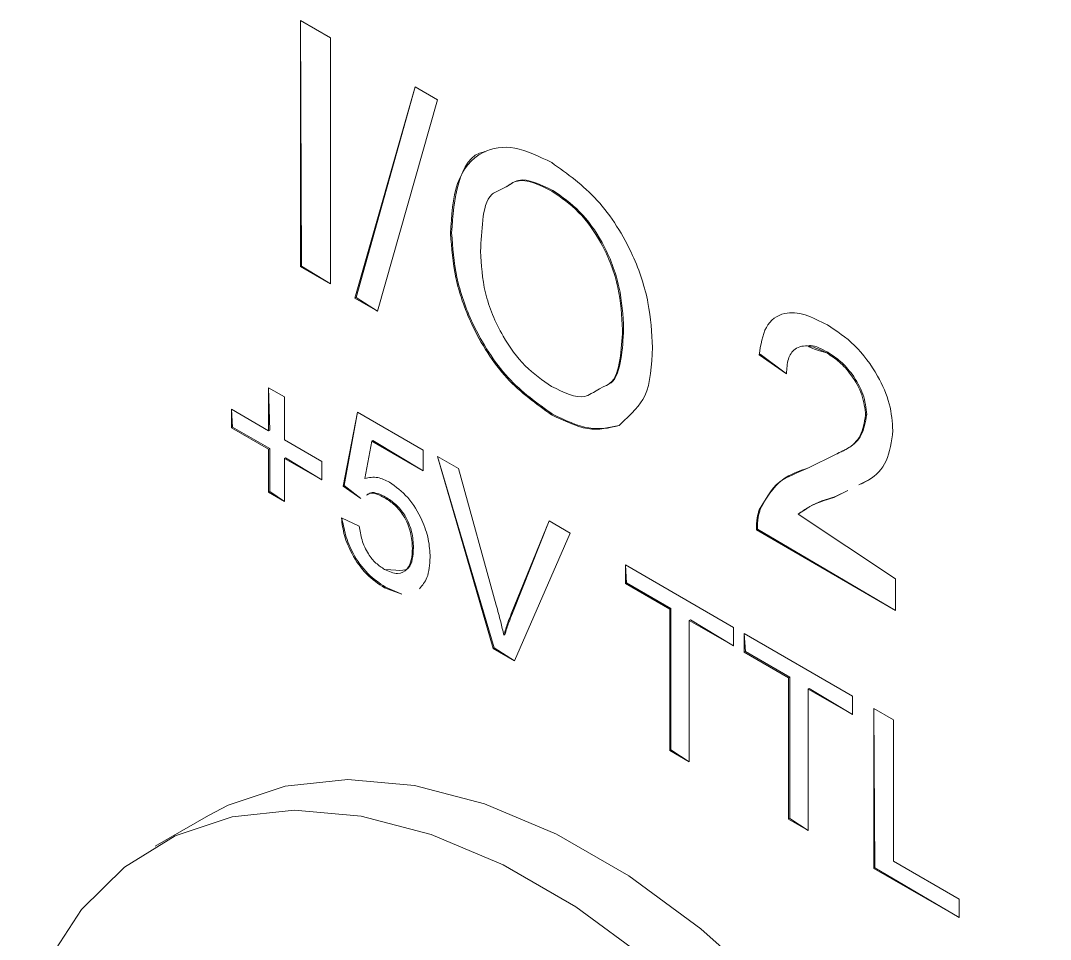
# Model space of a CAD drawing. Header units: millimetres. Extents: x 2 to 278, y 1 to 215.
# Drawn here: x 245.631 to 249.05, y 174 to 177.049 of the extents above; entities that cross this region are included whole.
import ezdxf

# ---------------------------------------------------------------- set-up
doc = ezdxf.new("R2010")
doc.units = ezdxf.units.MM

msp = doc.modelspace()

# ---------------------------------------------------------------- linework, layer by layer
at = {"color": 7, "linetype": 'Continuous', "lineweight": 18}
for p, q in [((246.5601, 177.0492), (246.6598, 176.9917)), ((246.5601, 176.2327), (246.5601, 177.0492)), ((246.5636, 176.2347), (246.5601, 177.0492)), ((246.6598, 176.9917), (246.6598, 176.1751)), ((246.7414, 176.128), (246.9409, 176.8294)), ((246.745, 176.1301), (246.9409, 176.8294)), ((246.9409, 176.8294), (247.0158, 176.7862)), ((247.0158, 176.7862), (246.8164, 176.0848)), ((247.3987, 176.4855), (247.3951, 176.4834)), ((247.0623, 176.3444), (247.0587, 176.3423)), ((246.5636, 176.2347), (246.5601, 176.2327)), ((246.6598, 176.1751), (246.5601, 176.2327)), ((246.6598, 176.1751), (246.5636, 176.2347)), ((246.745, 176.1301), (246.7414, 176.128)), ((246.8164, 176.0848), (246.7414, 176.128)), ((246.8164, 176.0848), (246.745, 176.1301)), ((247.6334, 176.025), (247.6298, 176.0229)), ((248.0866, 175.9418), (248.0831, 175.9397)), ((248.1738, 175.8769), (248.0831, 175.9397)), ((248.1738, 175.8769), (248.0866, 175.9418)), ((248.0866, 175.9418), (248.0866, 175.9418)), ((248.3113, 175.9482), (248.3078, 175.9461)), ((246.4547, 175.8308), (246.5078, 175.8002)), ((246.4547, 175.6879), (246.4547, 175.8308)), ((246.4583, 175.69), (246.4547, 175.8308)), ((246.5078, 175.8002), (246.5078, 175.6573)), ((246.331, 175.7594), (246.4547, 175.6879)), ((246.331, 175.6981), (246.331, 175.7594)), ((246.3345, 175.7002), (246.331, 175.7594)), ((246.7022, 175.5042), (246.7494, 175.7492)), ((246.7058, 175.5063), (246.7494, 175.7492)), ((246.7494, 175.7492), (246.9674, 175.6233)), ((247.3977, 175.7428), (247.3941, 175.7408)), ((248.4402, 175.7416), (248.4367, 175.7395)), ((246.3345, 175.7002), (246.331, 175.6981)), ((246.4547, 175.6267), (246.331, 175.6981)), ((246.4583, 175.6287), (246.3345, 175.7002)), ((246.4583, 175.69), (246.4547, 175.6879)), ((246.4583, 175.6287), (246.4547, 175.6267)), ((246.4583, 175.4858), (246.4583, 175.6287)), ((246.5078, 175.6573), (246.6315, 175.5859)), ((246.7975, 175.6534), (246.7741, 175.5294)), ((246.801, 175.6554), (246.7975, 175.6534)), ((246.9674, 175.5553), (246.7975, 175.6534)), ((246.9674, 175.5553), (246.801, 175.6554)), ((246.4547, 175.4838), (246.4547, 175.6267)), ((246.5113, 175.5981), (246.5078, 175.5961)), ((246.5078, 175.5961), (246.5078, 175.4532)), ((246.6315, 175.5246), (246.5078, 175.5961)), ((246.6315, 175.5246), (246.5113, 175.5981)), ((246.9674, 175.6233), (246.9674, 175.5553)), ((247.015, 175.6027), (247.0852, 175.5621)), ((247.2003, 174.9649), (247.015, 175.6027)), ((247.2039, 174.967), (247.015, 175.6027)), ((248.2466, 175.5645), (248.337, 175.6095)), ((246.6315, 175.5859), (246.6315, 175.5246)), ((247.0852, 175.5621), (247.2103, 175.1095)), ((246.7058, 175.5063), (246.7022, 175.5042)), ((246.7611, 175.4634), (246.7022, 175.5042)), ((246.7611, 175.4634), (246.7058, 175.5063)), ((248.4413, 175.5219), (248.4146, 175.5082)), ((246.4583, 175.4858), (246.4547, 175.4838)), ((246.5078, 175.4532), (246.4547, 175.4838)), ((246.5078, 175.4532), (246.4583, 175.4858)), ((246.7611, 175.4634), (246.7611, 175.4634)), ((246.8433, 175.4677), (246.8398, 175.4656)), ((248.378, 175.4899), (248.3311, 175.4665)), ((248.3347, 175.4685), (248.3311, 175.4665)), ((248.378, 175.4899), (248.3347, 175.4685)), ((248.0871, 175.4279), (248.0835, 175.4259)), ((246.6963, 175.3988), (246.7552, 175.3715)), ((248.2132, 175.4112), (248.5364, 175.1965)), ((247.2604, 175.0805), (247.3858, 175.3886)), ((247.264, 175.0826), (247.3858, 175.3886)), ((247.3858, 175.3886), (247.456, 175.3481)), ((248.0776, 175.3608), (248.074, 175.3587)), ((248.5364, 175.0918), (248.074, 175.3587)), ((248.5364, 175.0918), (248.0776, 175.3608)), ((247.456, 175.3481), (247.2706, 174.9244)), ((246.9356, 175.2998), (246.932, 175.2978)), ((247.6391, 175.2423), (247.9986, 175.0348)), ((247.6391, 175.1811), (247.6391, 175.2423)), ((247.6427, 175.1831), (247.6391, 175.2423)), ((248.5364, 175.1965), (248.5364, 175.0918)), ((246.8427, 175.1687), (246.8391, 175.1666)), ((246.897, 175.1452), (246.8391, 175.1666)), ((246.897, 175.1452), (246.8427, 175.1687)), ((246.9558, 175.1637), (246.9558, 175.1637)), ((247.6427, 175.1831), (247.6391, 175.1811)), ((247.7864, 175.0961), (247.6391, 175.1811)), ((247.79, 175.0981), (247.6427, 175.1831)), ((247.264, 175.0826), (247.2604, 175.0805)), ((247.79, 175.0981), (247.7864, 175.0961)), ((247.7864, 174.6266), (247.7864, 175.0961)), ((247.79, 174.6286), (247.79, 175.0981)), ((247.8548, 175.0607), (247.8513, 175.0586)), ((247.8513, 175.0586), (247.8513, 174.5891)), ((247.9986, 174.9736), (247.8513, 175.0586)), ((247.9986, 174.9736), (247.8548, 175.0607)), ((247.9986, 175.0348), (247.9986, 174.9736)), ((248.0339, 175.0144), (248.3934, 174.8069)), ((248.0339, 174.9532), (248.0339, 175.0144)), ((248.0375, 174.9552), (248.0339, 175.0144)), ((247.239, 175.0113), (247.2355, 175.0093)), ((247.2039, 174.967), (247.2003, 174.9649)), ((247.2706, 174.9244), (247.2003, 174.9649)), ((247.2706, 174.9244), (247.2039, 174.967)), ((248.0375, 174.9552), (248.0339, 174.9532)), ((248.1812, 174.8681), (248.0339, 174.9532)), ((248.1848, 174.8702), (248.0375, 174.9552)), ((248.1848, 174.8702), (248.1812, 174.8681)), ((248.1812, 174.3986), (248.1812, 174.8681)), ((248.1848, 174.4007), (248.1848, 174.8702)), ((248.2496, 174.8328), (248.2461, 174.8307)), ((248.2461, 174.8307), (248.2461, 174.3612)), ((248.3934, 174.7457), (248.2461, 174.8307)), ((248.3934, 174.7457), (248.2496, 174.8328)), ((248.3934, 174.8069), (248.3934, 174.7457)), ((248.4641, 174.7661), (248.5289, 174.7287)), ((248.4641, 174.2354), (248.4641, 174.7661)), ((248.4676, 174.2374), (248.4641, 174.7661)), ((248.5289, 174.7287), (248.5289, 174.2592)), ((247.79, 174.6286), (247.7864, 174.6266)), ((247.8513, 174.5891), (247.7864, 174.6266)), ((247.8513, 174.5891), (247.79, 174.6286)), ((246.2552, 174.4108), (246.0784, 174.3088)), ((248.1848, 174.4007), (248.1812, 174.3986)), ((248.2461, 174.3612), (248.1812, 174.3986)), ((248.2461, 174.3612), (248.1848, 174.4007)), ((248.4676, 174.2374), (248.4641, 174.2354)), ((248.7469, 174.0721), (248.4641, 174.2354)), ((248.7469, 174.0721), (248.4676, 174.2374)), ((248.5289, 174.2592), (248.7469, 174.1333)), ((248.7469, 174.1333), (248.7469, 174.0721))]:
    msp.add_line(p, q, dxfattribs=at)
at = {"color": 7, "linetype": 'Continuous', "lineweight": 18, "flags": 128}
for points in [[(249.0502, 172.4449), (248.9074, 172.7513), (248.74, 173.0479), (248.551, 173.3295), (248.3437, 173.5909), (248.122, 173.8275), (247.8897, 174.0352), (247.651, 174.2101), (247.4101, 174.3493), (247.1714, 174.4501), (246.9391, 174.5108), (246.7173, 174.5303), (246.51, 174.5082), (246.3209, 174.4451), (246.2552, 174.4108)], [(248.8734, 172.3428), (248.7306, 172.6492), (248.5632, 172.9459), (248.3742, 173.2274), (248.167, 173.4888), (247.9452, 173.7255), (247.7129, 173.9331), (247.4742, 174.1081), (247.2333, 174.2472), (246.9946, 174.348), (246.7623, 174.4087), (246.5405, 174.4282), (246.3332, 174.4062), (246.1442, 174.343), (245.9767, 174.2398), (245.8337, 174.0984), (245.7179, 173.9214), (245.6313, 173.7119), (245.7068, 173.7255)]]:
    msp.add_lwpolyline(points, dxfattribs=at)
at = {"color": 7, "linetype": 'Continuous', "lineweight": 18}
for points, knots in [([(247.0587, 176.3423), (247.0622, 176.4016), (247.0691, 176.5198), (247.1517, 176.6206), (247.2697, 176.6383), (247.3529, 176.5981), (247.3946, 176.578)], [0, 0, 0, 0, 0.28057, 0.559575, 0.779561, 1, 1, 1, 1]), ([(247.0623, 176.3444), (247.0665, 176.4017), (247.0751, 176.5161), (247.1269, 176.6086), (247.1727, 176.6142), (247.1738, 176.6144)], [0, 0, 0, 0, 0.495465, 0.988164, 1, 1, 1, 1]), ([(247.3946, 176.578), (247.4466, 176.5409), (247.5506, 176.4667), (247.6651, 176.2852), (247.7213, 176.1106), (247.7268, 176.0133), (247.7296, 175.9645)], [0, 0, 0, 0, 0.279564, 0.558584, 0.779087, 1, 1, 1, 1]), ([(247.3987, 176.4855), (247.3571, 176.5057), (247.2973, 176.5348), (247.2587, 176.5075), (247.2435, 176.4971)], [0, 0, 0, 0, 0.6960882, 1, 1, 1, 1]), ([(247.3951, 176.4834), (247.3535, 176.5037), (247.2938, 176.5328), (247.2552, 176.5054), (247.2435, 176.4971)], [0, 0, 0, 0, 0.6960882, 1, 1, 1, 1]), ([(247.2435, 176.4971), (247.2117, 176.4813), (247.1788, 176.468), (247.1635, 176.3868), (247.1601, 176.3179), (247.1584, 176.2835)], [0, 0, 0, 0, 0.155553, 0.577122, 1, 1, 1, 1]), ([(247.6298, 176.0229), (247.6274, 176.0689), (247.6226, 176.1605), (247.5697, 176.3036), (247.486, 176.42), (247.4254, 176.4623), (247.3951, 176.4834)], [0, 0, 0, 0, 0.2807967, 0.5600682, 0.779984, 1, 1, 1, 1]), ([(247.6334, 176.025), (247.631, 176.0709), (247.6261, 176.1626), (247.5732, 176.3056), (247.4895, 176.422), (247.429, 176.4643), (247.3987, 176.4855)], [0, 0, 0, 0, 0.2807967, 0.5600682, 0.779984, 1, 1, 1, 1]), ([(247.3941, 175.7408), (247.343, 175.777), (247.2409, 175.8495), (247.1278, 176.0264), (247.0692, 176.1978), (247.0622, 176.2941), (247.0587, 176.3423)], [0, 0, 0, 0, 0.2796, 0.558765, 0.77931, 1, 1, 1, 1]), ([(247.3977, 175.7428), (247.3466, 175.7791), (247.2445, 175.8515), (247.1314, 176.0284), (247.0727, 176.1998), (247.0657, 176.2962), (247.0623, 176.3444)], [0, 0, 0, 0, 0.2796, 0.558765, 0.77931, 1, 1, 1, 1]), ([(247.1584, 176.2835), (247.1608, 176.2384), (247.1656, 176.1484), (247.2227, 176.0089), (247.3047, 175.8964), (247.364, 175.8556), (247.3937, 175.8352)], [0, 0, 0, 0, 0.2806566, 0.559885, 0.7798492, 1, 1, 1, 1]), ([(248.0831, 175.9397), (248.0883, 175.9729), (248.0988, 176.0392), (248.1595, 176.0842), (248.2354, 176.0774), (248.2849, 176.0519), (248.3097, 176.0392)], [0, 0, 0, 0, 0.280235, 0.558893, 0.779132, 1, 1, 1, 1]), ([(248.3097, 176.0392), (248.3406, 176.0189), (248.4022, 175.9784), (248.4758, 175.8794), (248.5208, 175.7758), (248.5251, 175.7174), (248.5273, 175.6882)], [0, 0, 0, 0, 0.280482, 0.559644, 0.779749, 1, 1, 1, 1]), ([(247.5658, 175.8339), (247.5749, 175.8376), (247.6072, 175.8508), (247.6278, 175.9246), (247.6315, 175.9915), (247.6334, 176.025)], [0, 0, 0, 0, 0.163877, 0.58139, 1, 1, 1, 1]), ([(247.5658, 175.8339), (247.5714, 175.8356), (247.6037, 175.8487), (247.6243, 175.9226), (247.628, 175.9894), (247.6298, 176.0229)], [0, 0, 0, 0, 0.163877, 0.58139, 1, 1, 1, 1]), ([(248.3078, 175.9461), (248.2882, 175.9557), (248.2492, 175.9749), (248.2022, 175.9653), (248.1771, 175.9281), (248.1749, 175.894), (248.1738, 175.8769)], [0, 0, 0, 0, 0.28041, 0.559489, 0.779375, 1, 1, 1, 1]), ([(248.3113, 175.9482), (248.2912, 175.959), (248.2591, 175.9762), (248.2344, 175.9677), (248.3078, 175.9461)], [0, 0, 0, 0, 0.625503, 1, 1, 1, 1]), ([(247.7296, 175.9645), (247.7264, 175.9053), (247.7208, 175.7991), (247.662, 175.748), (247.6183, 175.7051)], [0, 0, 0, 0, 0.5583538, 1, 1, 1, 1]), ([(248.4367, 175.7395), (248.4343, 175.7618), (248.4295, 175.8064), (248.3928, 175.8712), (248.3504, 175.9186), (248.322, 175.9369), (248.3078, 175.9461)], [0, 0, 0, 0, 0.27908, 0.558612, 0.779043, 1, 1, 1, 1]), ([(248.4402, 175.7416), (248.4378, 175.7638), (248.433, 175.8084), (248.3963, 175.8732), (248.3539, 175.9206), (248.3255, 175.939), (248.3113, 175.9482)], [0, 0, 0, 0, 0.27908, 0.558612, 0.779043, 1, 1, 1, 1]), ([(247.3937, 175.8352), (247.4342, 175.8151), (247.4913, 175.7867), (247.5284, 175.8124), (247.5658, 175.8339)], [0, 0, 0, 0, 0.708125, 1, 1, 1, 1]), ([(247.6183, 175.7051), (247.5847, 175.6972), (247.5173, 175.6814), (247.4352, 175.721), (247.3941, 175.7408)], [0, 0, 0, 0, 0.4993458, 1, 1, 1, 1]), ([(247.6183, 175.7051), (247.5882, 175.6993), (247.5209, 175.6835), (247.4388, 175.723), (247.3977, 175.7428)], [0, 0, 0, 0, 0.499346, 1, 1, 1, 1]), ([(248.337, 175.6095), (248.3544, 175.6177), (248.3858, 175.6315), (248.4275, 175.6683), (248.436, 175.7172), (248.4402, 175.7416)], [0, 0, 0, 0, 0.284325, 0.643353, 1, 1, 1, 1]), ([(248.337, 175.6095), (248.3509, 175.6157), (248.3822, 175.6295), (248.424, 175.6663), (248.4325, 175.7152), (248.4367, 175.7395)], [0, 0, 0, 0, 0.284325, 0.643353, 1, 1, 1, 1]), ([(248.5273, 175.6882), (248.5224, 175.6522), (248.5126, 175.58), (248.462, 175.5298), (248.4258, 175.5133), (248.4146, 175.5082)], [0, 0, 0, 0, 0.4076073, 0.8171899, 1, 1, 1, 1]), ([(248.0835, 175.4259), (248.1062, 175.4635), (248.1468, 175.5309), (248.216, 175.5542), (248.2466, 175.5645)], [0, 0, 0, 0, 0.5583593, 1, 1, 1, 1]), ([(248.0871, 175.4279), (248.1083, 175.4677), (248.1342, 175.5161), (248.1794, 175.5346), (248.2466, 175.5645)], [0, 0, 0, 0, 0.822714, 1, 1, 1, 1]), ([(246.7741, 175.5294), (246.7881, 175.5324), (246.813, 175.5377), (246.8429, 175.5237), (246.8561, 175.5175)], [0, 0, 0, 0, 0.559939, 1, 1, 1, 1]), ([(246.8561, 175.5175), (246.8771, 175.5022), (246.9192, 175.4715), (246.9637, 175.3973), (246.9877, 175.3269), (246.9899, 175.2875), (246.991, 175.2678)], [0, 0, 0, 0, 0.27917, 0.558797, 0.779169, 1, 1, 1, 1]), ([(246.8433, 175.4677), (246.8347, 175.4721), (246.8175, 175.4808), (246.7955, 175.4846), (246.7863, 175.4781), (246.7795, 175.4737)], [0, 0, 0, 0, 0.389453, 0.777951, 1, 1, 1, 1]), ([(246.8398, 175.4656), (246.8312, 175.47), (246.8139, 175.4788), (246.792, 175.4826), (246.7828, 175.4761), (246.7795, 175.4737)], [0, 0, 0, 0, 0.389453, 0.777951, 1, 1, 1, 1]), ([(246.932, 175.2978), (246.9311, 175.315), (246.9292, 175.3493), (246.9075, 175.4034), (246.8738, 175.4437), (246.8511, 175.4583), (246.8398, 175.4656)], [0, 0, 0, 0, 0.2806528, 0.559595, 0.7792903, 1, 1, 1, 1]), ([(246.9356, 175.2998), (246.9346, 175.317), (246.9328, 175.3513), (246.911, 175.4055), (246.8773, 175.4457), (246.8547, 175.4604), (246.8433, 175.4677)], [0, 0, 0, 0, 0.2806528, 0.559595, 0.7792903, 1, 1, 1, 1]), ([(248.3347, 175.4685), (248.3057, 175.4601), (248.2716, 175.4502), (248.2428, 175.4306), (248.2132, 175.4112)], [0, 0, 0, 0, 0.846508, 1, 1, 1, 1]), ([(248.3311, 175.4665), (248.3025, 175.4576), (248.2602, 175.4446), (248.2246, 175.4193), (248.2132, 175.4112)], [0, 0, 0, 0, 0.677681, 1, 1, 1, 1]), ([(248.074, 175.3587), (248.0743, 175.3724), (248.0748, 175.3969), (248.0809, 175.417), (248.0835, 175.4259)], [0, 0, 0, 0, 0.559956, 1, 1, 1, 1]), ([(248.0776, 175.3608), (248.0778, 175.3745), (248.0783, 175.3989), (248.0844, 175.419), (248.0871, 175.4279)], [0, 0, 0, 0, 0.559956, 1, 1, 1, 1]), ([(246.8391, 175.1666), (246.819, 175.1801), (246.7789, 175.2071), (246.7317, 175.2733), (246.7039, 175.3404), (246.6988, 175.3793), (246.6963, 175.3988)], [0, 0, 0, 0, 0.2800699, 0.5592489, 0.7794323, 1, 1, 1, 1]), ([(246.8427, 175.1687), (246.8226, 175.1822), (246.7824, 175.2092), (246.7353, 175.2753), (246.7074, 175.3425), (246.7024, 175.3814), (246.6963, 175.3988)], [0, 0, 0, 0, 0.2800699, 0.5592489, 0.7794323, 1, 1, 1, 1]), ([(246.7552, 175.3715), (246.7577, 175.3563), (246.7626, 175.3259), (246.7824, 175.2809), (246.8107, 175.2466), (246.8299, 175.234), (246.8395, 175.2277)], [0, 0, 0, 0, 0.280714, 0.559926, 0.779622, 1, 1, 1, 1]), ([(246.8395, 175.2277), (246.9019, 175.2218), (246.921, 175.2278), (246.9335, 175.2607), (246.9349, 175.2868), (246.9356, 175.2998)], [0, 0, 0, 0, 0.340169, 0.669724, 1, 1, 1, 1]), ([(246.8395, 175.2277), (246.8546, 175.2208), (246.8847, 175.207), (246.9158, 175.2251), (246.9301, 175.2582), (246.9314, 175.2846), (246.932, 175.2978)], [0, 0, 0, 0, 0.279539, 0.558252, 0.778884, 1, 1, 1, 1]), ([(246.991, 175.2678), (246.9893, 175.2435), (246.9865, 175.2002), (246.9652, 175.1749), (246.9558, 175.1637)], [0, 0, 0, 0, 0.559726, 1, 1, 1, 1]), ([(247.2103, 175.1095), (247.2154, 175.0907), (247.2246, 175.0572), (247.2322, 175.0239), (247.2355, 175.0093)], [0, 0, 0, 0, 0.559998, 1, 1, 1, 1]), ([(247.239, 175.0113), (247.2433, 175.025), (247.2508, 175.0495), (247.26, 175.0725), (247.264, 175.0826)], [0, 0, 0, 0, 0.559972, 1, 1, 1, 1]), ([(247.2355, 175.0093), (247.2397, 175.023), (247.2473, 175.0475), (247.2564, 175.0704), (247.2604, 175.0805)], [0, 0, 0, 0, 0.559972, 1, 1, 1, 1])]:
    msp.add_open_spline(points, degree=3, knots=knots, dxfattribs=at)

doc.saveas('drawing.dxf')
